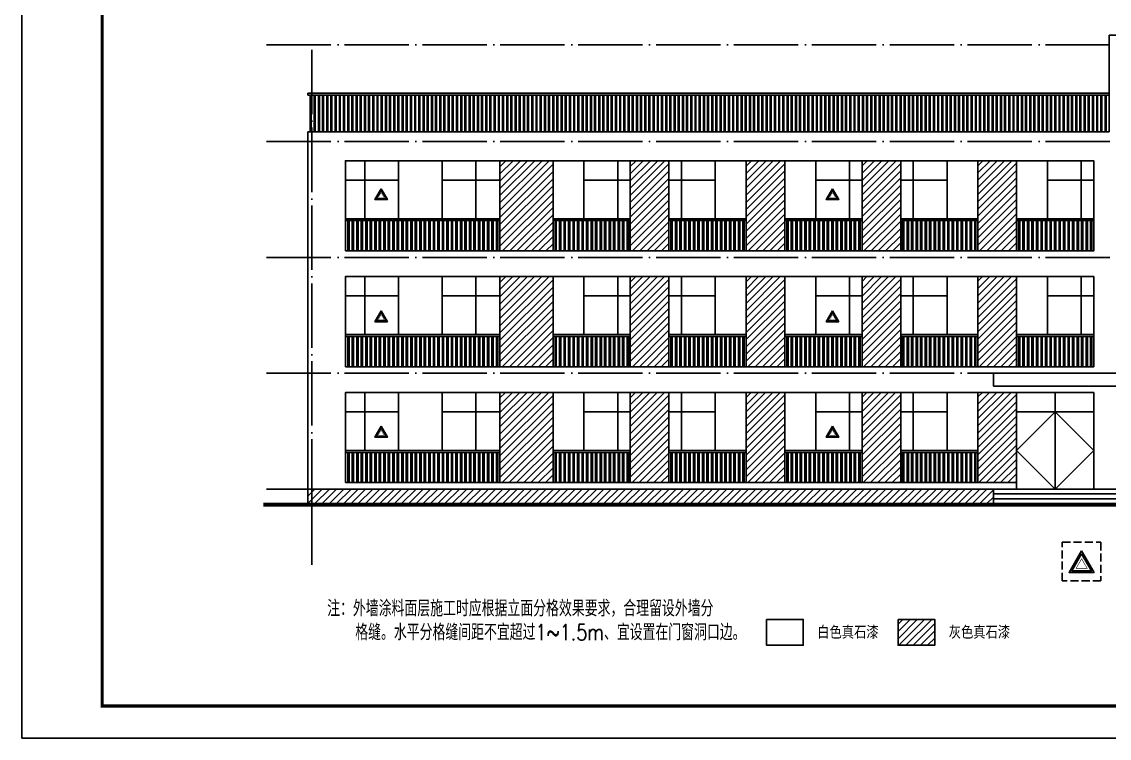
# Model space of a CAD drawing. Extents: x -695846 to 822170, y -413475 to 397179.
# Drawn here: x 335420 to 369208, y 220602 to 242864 of the extents above; entities that cross this region are included whole.
import ezdxf

# ---------------------------------------------------------------- set-up
doc = ezdxf.new("R2010")
doc.units = 0
doc.header["$LTSCALE"] = 1000
doc.header["$MEASUREMENT"] = 0
doc.linetypes.add('DASH', pattern=[0.35, 0.25, -0.1])
doc.linetypes.add('DOTE', pattern=[2.42, 2, -0.2, 0.02, -0.2])
for name, color, linetype in [('A-立面阳台栏杆', 157, 'Continuous'), ('AXIS', 3, 'Continuous'), ('BALCONY', 6, 'Continuous'), ('DOTE', 1, 'DOTE'), ('PUB_TEXT', 7, 'Continuous'), ('T-图框-175', 175, 'Continuous'), ('WINDOW', 4, 'Continuous')]:
    doc.layers.add(name, color=color, linetype=linetype)
doc.styles.add('-黑体', font='simhei.ttf', dxfattribs={"width": 0.8})
doc.styles.add('_HZTXT', font='txt.shx', dxfattribs={"width": 0.8, "bigfont": 'HZTXT.shx'})
pattern_1 = [(45, (-263890.22, -11436.08), (-112.2532, 112.2532), [])]

# ---------------------------------------------------------------- blocks, each defined once
blk = doc.blocks.new('A$C41DF7C9F')
h = blk.add_hatch(color=1)
h.paths.add_polyline_path([(779, 1350), (0, 0), (1559, 0)])
h.paths.add_polyline_path([(779, 1150), (1386, 100), (173, 100)], flags=16)
at = {"color": 1}
for points in [[(779, 1350), (0, 0), (1559, 0)], [(779, 1150), (173, 100), (1386, 100)]]:
    blk.add_lwpolyline(points, close=True, dxfattribs=at)
at = {"color": 1, "const_width": 35}
blk.add_lwpolyline([(779, 850), (433, 250), (1126, 250)], close=True, dxfattribs=at)

msp = doc.modelspace()

# ---------------------------------------------------------------- hatches: boundary and pattern name
h = msp.add_hatch()
h.set_pattern_fill('ANSI31', color=8, scale=100)
h.set_pattern_definition(pattern_1)
h.paths.add_polyline_path([(351928, 235744), (351928, 238544), (350278, 238544), (350278, 235744)])
h = msp.add_hatch()
h.set_pattern_fill('ANSI31', color=8, scale=100)
h.set_pattern_definition(pattern_1)
h.paths.add_polyline_path([(355528, 238544), (354328, 238544), (354328, 235744), (355528, 235744)])
h = msp.add_hatch()
h.set_pattern_fill('ANSI31', color=8, scale=100)
h.set_pattern_definition(pattern_1)
h.paths.add_polyline_path([(359128, 238544), (357928, 238544), (357928, 235744), (359128, 235744)])
h = msp.add_hatch()
h.set_pattern_fill('ANSI31', color=8, scale=100)
h.set_pattern_definition(pattern_1)
h.paths.add_polyline_path([(362728, 238544), (361528, 238544), (361528, 235744), (362728, 235744)])
h = msp.add_hatch()
h.set_pattern_fill('ANSI31', color=8, scale=100)
h.set_pattern_definition(pattern_1)
h.paths.add_polyline_path([(366328, 238544), (365128, 238544), (365128, 235744), (366328, 235744)])
h = msp.add_hatch()
h.set_pattern_fill('ANSI31', color=8, scale=100)
h.set_pattern_definition(pattern_1)
h.paths.add_polyline_path([(350278, 234944), (350278, 232144), (351928, 232144), (351928, 234944)])
h = msp.add_hatch()
h.set_pattern_fill('ANSI31', color=8, scale=100)
h.set_pattern_definition(pattern_1)
h.paths.add_polyline_path([(354328, 232144), (355528, 232144), (355528, 234944), (354328, 234944)])
h = msp.add_hatch()
h.set_pattern_fill('ANSI31', color=8, scale=100)
h.set_pattern_definition(pattern_1)
h.paths.add_polyline_path([(359128, 234944), (357928, 234944), (357928, 232144), (359128, 232144)])
h = msp.add_hatch()
h.set_pattern_fill('ANSI31', color=8, scale=100)
h.set_pattern_definition(pattern_1)
h.paths.add_polyline_path([(362728, 234944), (361528, 234944), (361528, 232144), (362728, 232144)])
h = msp.add_hatch()
h.set_pattern_fill('ANSI31', color=8, scale=100)
h.set_pattern_definition(pattern_1)
h.paths.add_polyline_path([(366328, 234944), (365128, 234944), (365128, 232144), (366328, 232144)])
h = msp.add_hatch()
h.set_pattern_fill('ANSI31', color=8, scale=100)
h.set_pattern_definition(pattern_1)
h.paths.add_polyline_path([(351928, 231344), (350278, 231344), (350278, 228544), (351928, 228544)])
h = msp.add_hatch()
h.set_pattern_fill('ANSI31', color=8, scale=100)
h.set_pattern_definition(pattern_1)
h.paths.add_polyline_path([(355528, 231344), (354328, 231344), (354328, 228544), (355528, 228544)])
h = msp.add_hatch()
h.set_pattern_fill('ANSI31', color=8, scale=100)
h.set_pattern_definition(pattern_1)
h.paths.add_polyline_path([(357928, 228544), (359128, 228544), (359128, 231344), (357928, 231344)])
h = msp.add_hatch()
h.set_pattern_fill('ANSI31', color=8, scale=100)
h.set_pattern_definition(pattern_1)
h.paths.add_polyline_path([(362728, 231344), (361528, 231344), (361528, 228544), (362728, 228544)])
h = msp.add_hatch()
h.set_pattern_fill('ANSI31', color=8, scale=100)
h.set_pattern_definition(pattern_1)
h.paths.add_polyline_path([(366328, 231344), (365128, 231344), (365128, 228544), (366328, 228544)])
h = msp.add_hatch()
h.set_pattern_fill('ANSI31', color=8, scale=100)
h.set_pattern_definition(pattern_1)
h.paths.add_polyline_path([(365608, 228044), (365608, 228194), (365608, 228344), (344308, 228344), (344308, 227894), (365608, 227894)])
h = msp.add_hatch()
h.set_pattern_fill('ANSI31', color=8, scale=100)
h.set_pattern_definition([(45, (-176749.77, -11046.67), (-112.2532, 112.2532), [])])
h.paths.add_polyline_path([(362648, 224292), (363788, 224292), (363788, 223490), (362648, 223490)])

# ---------------------------------------------------------------- linework, layer by layer
for p, q in [((369208, 242444), (369208, 239444)), ((373048, 242444), (369208, 242444)), ((344308, 227894), (344308, 239444)), ((381328, 227894), (342928, 227894))]:
    msp.add_line(p, q)
at = {"color": 8}
for p, q in [((350278, 238544), (351928, 238544)), ((350278, 235744), (351928, 235744)), ((350278, 234944), (351928, 234944)), ((350278, 232144), (351928, 232144)), ((350278, 231344), (351928, 231344)), ((350278, 228544), (351928, 228544)), ((344308, 228344), (379948, 228344))]:
    msp.add_line(p, q, dxfattribs=at)
msp.add_lwpolyline([(344308, 239444), (369208, 239444)])
for points in [[(345478, 235744), (350278, 235744), (350278, 238544), (345478, 238544)], [(351928, 235744), (354328, 235744), (354328, 238544), (351928, 238544)], [(355528, 235744), (357928, 235744), (357928, 238544), (355528, 238544)], [(359128, 235744), (361528, 235744), (361528, 238544), (359128, 238544)], [(362728, 235744), (365128, 235744), (365128, 238544), (362728, 238544)], [(366328, 235744), (368728, 235744), (368728, 238544), (366328, 238544)], [(345478, 232144), (350278, 232144), (350278, 234944), (345478, 234944)], [(351928, 232144), (354328, 232144), (354328, 234944), (351928, 234944)], [(355528, 232144), (357928, 232144), (357928, 234944), (355528, 234944)], [(359128, 232144), (361528, 232144), (361528, 234944), (359128, 234944)], [(362728, 232144), (365128, 232144), (365128, 234944), (362728, 234944)], [(366328, 232144), (368728, 232144), (368728, 234944), (366328, 234944)], [(365608, 231544), (369448, 231544), (369448, 231944), (365608, 231944)], [(345478, 228544), (350278, 228544), (350278, 231344), (345478, 231344)], [(351928, 228544), (354328, 228544), (354328, 231344), (351928, 231344)], [(355528, 228544), (357928, 228544), (357928, 231344), (355528, 231344)], [(359128, 228544), (361528, 228544), (361528, 231344), (359128, 231344)], [(362728, 228544), (365128, 228544), (365128, 231344), (362728, 231344)], [(365608, 228194), (369448, 228194), (369448, 228344), (365608, 228344)], [(365608, 228044), (369448, 228044), (369448, 228194), (365608, 228194)], [(365608, 227894), (369448, 227894), (369448, 228044), (365608, 228044)], [(358562, 224292), (359701, 224292), (359701, 223490), (358562, 223490)], [(362648, 224292), (363788, 224292), (363788, 223490), (362648, 223490)]]:
    msp.add_lwpolyline(points, close=True)
for points in [[(354328, 238544), (355528, 238544)], [(357928, 238544), (359128, 238544)], [(361528, 238544), (362728, 238544)], [(365128, 238544), (366328, 238544)], [(354328, 235744), (355528, 235744)], [(357928, 235744), (359128, 235744)], [(361528, 235744), (362728, 235744)], [(365128, 235744), (366328, 235744)], [(354328, 234944), (355528, 234944)], [(357928, 234944), (359128, 234944)], [(361528, 234944), (362728, 234944)], [(365128, 234944), (366328, 234944)], [(354328, 232144), (355528, 232144)], [(357928, 232144), (359128, 232144)], [(361528, 232144), (362728, 232144)], [(365128, 232144), (366328, 232144)], [(354328, 231344), (355528, 231344)], [(357928, 231344), (359128, 231344)], [(361528, 231344), (362728, 231344)], [(365128, 231344), (366328, 231344)], [(367528, 230744), (368728, 229544), (367528, 228344), (366328, 229544), (367528, 230744)], [(354328, 228544), (355528, 228544)], [(357928, 228544), (359128, 228544)], [(361528, 228544), (362728, 228544)], [(365128, 228544), (366328, 228544)]]:
    msp.add_lwpolyline(points, dxfattribs=at)
at = {"const_width": 100}
msp.add_lwpolyline([(381328, 227844), (342928, 227844)], dxfattribs=at)
at = {"linetype": 'DASH'}
msp.add_lwpolyline([(367750, 226690), (368950, 226690), (368950, 225490), (367750, 225490)], close=True, dxfattribs=at)
at = {"layer": 'A-立面阳台栏杆'}
for p, q in [((344308, 240644), (344308, 240584)), ((345478, 236744), (350278, 236744)), ((345478, 236684), (350278, 236684)), ((351928, 236744), (354328, 236744)), ((351928, 236684), (354328, 236684)), ((355528, 236744), (357928, 236744)), ((355528, 236684), (357928, 236684)), ((359128, 236744), (361528, 236744)), ((359128, 236684), (361528, 236684)), ((362728, 236744), (365128, 236744)), ((362728, 236684), (365128, 236684)), ((366328, 236744), (368728, 236744)), ((366328, 236684), (368728, 236684)), ((345478, 233144), (350278, 233144)), ((351928, 233144), (354328, 233144)), ((355528, 233144), (357928, 233144)), ((359128, 233144), (361528, 233144)), ((362728, 233144), (365128, 233144)), ((366328, 233144), (368728, 233144)), ((345478, 233084), (350278, 233084)), ((351928, 233084), (354328, 233084)), ((355528, 233084), (357928, 233084)), ((359128, 233084), (361528, 233084)), ((362728, 233084), (365128, 233084)), ((366328, 233084), (368728, 233084)), ((345478, 229544), (350278, 229544)), ((345478, 229484), (350278, 229484)), ((351928, 229544), (354328, 229544)), ((351928, 229484), (354328, 229484)), ((355528, 229544), (357928, 229544)), ((355528, 229484), (357928, 229484)), ((359128, 229544), (361528, 229544)), ((359128, 229484), (361528, 229484)), ((362728, 229544), (365128, 229544)), ((362728, 229484), (365128, 229484))]:
    msp.add_line(p, q, dxfattribs=at)
for points in [[(369208, 240644), (344308, 240644)], [(369208, 240584), (344308, 240584)], [(344378, 239444), (344378, 240584)], [(344408, 239444), (344408, 240584)], [(344508, 239444), (344508, 240584)], [(344538, 239444), (344538, 240584)], [(344638, 239444), (344638, 240584)], [(344668, 239444), (344668, 240584)], [(344768, 239444), (344768, 240584)], [(344798, 239444), (344798, 240584)], [(344898, 239444), (344898, 240584)], [(344928, 239444), (344928, 240584)], [(345028, 239444), (345028, 240584)], [(345058, 239444), (345058, 240584)], [(345158, 239444), (345158, 240584)], [(345188, 239444), (345188, 240584)], [(345288, 239444), (345288, 240584)], [(345318, 239444), (345318, 240584)], [(345418, 239444), (345418, 240584)], [(345448, 239444), (345448, 240584)], [(345548, 239444), (345548, 240584)], [(345578, 239444), (345578, 240584)], [(345678, 239444), (345678, 240584)], [(345708, 239444), (345708, 240584)], [(345808, 239444), (345808, 240584)], [(345838, 239444), (345838, 240584)], [(345938, 239444), (345938, 240584)], [(345968, 239444), (345968, 240584)], [(346068, 239444), (346068, 240584)], [(346098, 239444), (346098, 240584)], [(346198, 239444), (346198, 240584)], [(346228, 239444), (346228, 240584)], [(346328, 239444), (346328, 240584)], [(346358, 239444), (346358, 240584)], [(346458, 239444), (346458, 240584)], [(346488, 239444), (346488, 240584)], [(346588, 239444), (346588, 240584)], [(346618, 239444), (346618, 240584)], [(346718, 239444), (346718, 240584)], [(346748, 239444), (346748, 240584)], [(346848, 239444), (346848, 240584)], [(346878, 239444), (346878, 240584)], [(346978, 239444), (346978, 240584)], [(347008, 239444), (347008, 240584)], [(347108, 239444), (347108, 240584)], [(347138, 239444), (347138, 240584)], [(347238, 239444), (347238, 240584)], [(347268, 239444), (347268, 240584)], [(347368, 239444), (347368, 240584)], [(347398, 239444), (347398, 240584)], [(347498, 239444), (347498, 240584)], [(347528, 239444), (347528, 240584)], [(347628, 239444), (347628, 240584)], [(347658, 239444), (347658, 240584)], [(347758, 239444), (347758, 240584)], [(347788, 239444), (347788, 240584)], [(347888, 239444), (347888, 240584)], [(347918, 239444), (347918, 240584)], [(348018, 239444), (348018, 240584)], [(348048, 239444), (348048, 240584)], [(348148, 239444), (348148, 240584)], [(348178, 239444), (348178, 240584)], [(348278, 239444), (348278, 240584)], [(348308, 239444), (348308, 240584)], [(348408, 239444), (348408, 240584)], [(348438, 239444), (348438, 240584)], [(348538, 239444), (348538, 240584)], [(348568, 239444), (348568, 240584)], [(348668, 239444), (348668, 240584)], [(348698, 239444), (348698, 240584)], [(348798, 239444), (348798, 240584)], [(348828, 239444), (348828, 240584)], [(348928, 239444), (348928, 240584)], [(348958, 239444), (348958, 240584)], [(349058, 239444), (349058, 240584)], [(349088, 239444), (349088, 240584)], [(349188, 239444), (349188, 240584)], [(349218, 239444), (349218, 240584)], [(349318, 239444), (349318, 240584)], [(349348, 239444), (349348, 240584)], [(349448, 239444), (349448, 240584)], [(349478, 239444), (349478, 240584)], [(349578, 239444), (349578, 240584)], [(349608, 239444), (349608, 240584)], [(349708, 239444), (349708, 240584)], [(349738, 239444), (349738, 240584)], [(349838, 239444), (349838, 240584)], [(349868, 239444), (349868, 240584)], [(349968, 239444), (349968, 240584)], [(349998, 239444), (349998, 240584)], [(350098, 239444), (350098, 240584)], [(350128, 239444), (350128, 240584)], [(350228, 239444), (350228, 240584)], [(350258, 239444), (350258, 240584)], [(350358, 239444), (350358, 240584)], [(350388, 239444), (350388, 240584)], [(350488, 239444), (350488, 240584)], [(350518, 239444), (350518, 240584)], [(350618, 239444), (350618, 240584)], [(350648, 239444), (350648, 240584)], [(350748, 239444), (350748, 240584)], [(350778, 239444), (350778, 240584)], [(350878, 239444), (350878, 240584)], [(350908, 239444), (350908, 240584)], [(351008, 239444), (351008, 240584)], [(351038, 239444), (351038, 240584)], [(351138, 239444), (351138, 240584)], [(351168, 239444), (351168, 240584)], [(351268, 239444), (351268, 240584)], [(351298, 239444), (351298, 240584)], [(351398, 239444), (351398, 240584)], [(351428, 239444), (351428, 240584)], [(351528, 239444), (351528, 240584)], [(351558, 239444), (351558, 240584)], [(351658, 239444), (351658, 240584)], [(351688, 239444), (351688, 240584)], [(351788, 239444), (351788, 240584)], [(351818, 239444), (351818, 240584)], [(351918, 239444), (351918, 240584)], [(351948, 239444), (351948, 240584)], [(352048, 239444), (352048, 240584)], [(352078, 239444), (352078, 240584)], [(352178, 239444), (352178, 240584)], [(352208, 239444), (352208, 240584)], [(352308, 239444), (352308, 240584)], [(352338, 239444), (352338, 240584)], [(352438, 239444), (352438, 240584)], [(352468, 239444), (352468, 240584)], [(352568, 239444), (352568, 240584)], [(352598, 239444), (352598, 240584)], [(352698, 239444), (352698, 240584)], [(352728, 239444), (352728, 240584)], [(352828, 239444), (352828, 240584)], [(352858, 239444), (352858, 240584)], [(352958, 239444), (352958, 240584)], [(352988, 239444), (352988, 240584)], [(353088, 239444), (353088, 240584)], [(353118, 239444), (353118, 240584)], [(353218, 239444), (353218, 240584)], [(353248, 239444), (353248, 240584)], [(353348, 239444), (353348, 240584)], [(353378, 239444), (353378, 240584)], [(353478, 239444), (353478, 240584)], [(353508, 239444), (353508, 240584)], [(353608, 239444), (353608, 240584)], [(353638, 239444), (353638, 240584)], [(353738, 239444), (353738, 240584)], [(353768, 239444), (353768, 240584)], [(353868, 239444), (353868, 240584)], [(353898, 239444), (353898, 240584)], [(353998, 239444), (353998, 240584)], [(354028, 239444), (354028, 240584)], [(354128, 239444), (354128, 240584)], [(354158, 239444), (354158, 240584)], [(354258, 239444), (354258, 240584)], [(354288, 239444), (354288, 240584)], [(354388, 239444), (354388, 240584)], [(354418, 239444), (354418, 240584)], [(354518, 239444), (354518, 240584)], [(354548, 239444), (354548, 240584)], [(354648, 239444), (354648, 240584)], [(354678, 239444), (354678, 240584)], [(354778, 239444), (354778, 240584)], [(354808, 239444), (354808, 240584)], [(354908, 239444), (354908, 240584)], [(354938, 239444), (354938, 240584)], [(355038, 239444), (355038, 240584)], [(355068, 239444), (355068, 240584)], [(355168, 239444), (355168, 240584)], [(355198, 239444), (355198, 240584)], [(355298, 239444), (355298, 240584)], [(355328, 239444), (355328, 240584)], [(355428, 239444), (355428, 240584)], [(355458, 239444), (355458, 240584)], [(355558, 239444), (355558, 240584)], [(355588, 239444), (355588, 240584)], [(355688, 239444), (355688, 240584)], [(355718, 239444), (355718, 240584)], [(355818, 239444), (355818, 240584)], [(355848, 239444), (355848, 240584)], [(355948, 239444), (355948, 240584)], [(355978, 239444), (355978, 240584)], [(356078, 239444), (356078, 240584)], [(356108, 239444), (356108, 240584)], [(356208, 239444), (356208, 240584)], [(356238, 239444), (356238, 240584)], [(356338, 239444), (356338, 240584)], [(356368, 239444), (356368, 240584)], [(356468, 239444), (356468, 240584)], [(356498, 239444), (356498, 240584)], [(356598, 239444), (356598, 240584)], [(356628, 239444), (356628, 240584)], [(356728, 239444), (356728, 240584)], [(356758, 239444), (356758, 240584)], [(356858, 239444), (356858, 240584)], [(356888, 239444), (356888, 240584)], [(356988, 239444), (356988, 240584)], [(357018, 239444), (357018, 240584)], [(357118, 239444), (357118, 240584)], [(357148, 239444), (357148, 240584)], [(357248, 239444), (357248, 240584)], [(357278, 239444), (357278, 240584)], [(357378, 239444), (357378, 240584)], [(357408, 239444), (357408, 240584)], [(357508, 239444), (357508, 240584)], [(357538, 239444), (357538, 240584)], [(357638, 239444), (357638, 240584)], [(357668, 239444), (357668, 240584)], [(357768, 239444), (357768, 240584)], [(357798, 239444), (357798, 240584)], [(357898, 239444), (357898, 240584)], [(357928, 239444), (357928, 240584)], [(358028, 239444), (358028, 240584)], [(358058, 239444), (358058, 240584)], [(358158, 239444), (358158, 240584)], [(358188, 239444), (358188, 240584)], [(358288, 239444), (358288, 240584)], [(358318, 239444), (358318, 240584)], [(358418, 239444), (358418, 240584)], [(358448, 239444), (358448, 240584)], [(358548, 239444), (358548, 240584)], [(358578, 239444), (358578, 240584)], [(358678, 239444), (358678, 240584)], [(358708, 239444), (358708, 240584)], [(358808, 239444), (358808, 240584)], [(358838, 239444), (358838, 240584)], [(358938, 239444), (358938, 240584)], [(358968, 239444), (358968, 240584)], [(359068, 239444), (359068, 240584)], [(359098, 239444), (359098, 240584)], [(359198, 239444), (359198, 240584)], [(359228, 239444), (359228, 240584)], [(359328, 239444), (359328, 240584)], [(359358, 239444), (359358, 240584)], [(359458, 239444), (359458, 240584)], [(359488, 239444), (359488, 240584)], [(359588, 239444), (359588, 240584)], [(359618, 239444), (359618, 240584)], [(359718, 239444), (359718, 240584)], [(359748, 239444), (359748, 240584)], [(359848, 239444), (359848, 240584)], [(359878, 239444), (359878, 240584)], [(359978, 239444), (359978, 240584)], [(360008, 239444), (360008, 240584)], [(360108, 239444), (360108, 240584)], [(360138, 239444), (360138, 240584)], [(360238, 239444), (360238, 240584)], [(360268, 239444), (360268, 240584)], [(360368, 239444), (360368, 240584)], [(360398, 239444), (360398, 240584)], [(360498, 239444), (360498, 240584)], [(360528, 239444), (360528, 240584)], [(360628, 239444), (360628, 240584)], [(360658, 239444), (360658, 240584)], [(360758, 239444), (360758, 240584)], [(360788, 239444), (360788, 240584)], [(360888, 239444), (360888, 240584)], [(360918, 239444), (360918, 240584)], [(361018, 239444), (361018, 240584)], [(361048, 239444), (361048, 240584)], [(361148, 239444), (361148, 240584)], [(361178, 239444), (361178, 240584)], [(361278, 239444), (361278, 240584)], [(361308, 239444), (361308, 240584)], [(361408, 239444), (361408, 240584)], [(361438, 239444), (361438, 240584)], [(361538, 239444), (361538, 240584)], [(361568, 239444), (361568, 240584)], [(361668, 239444), (361668, 240584)], [(361698, 239444), (361698, 240584)], [(361798, 239444), (361798, 240584)], [(361828, 239444), (361828, 240584)], [(361928, 239444), (361928, 240584)], [(361958, 239444), (361958, 240584)], [(362058, 239444), (362058, 240584)], [(362088, 239444), (362088, 240584)], [(362188, 239444), (362188, 240584)], [(362218, 239444), (362218, 240584)], [(362318, 239444), (362318, 240584)], [(362348, 239444), (362348, 240584)], [(362448, 239444), (362448, 240584)], [(362478, 239444), (362478, 240584)], [(362578, 239444), (362578, 240584)], [(362608, 239444), (362608, 240584)], [(362708, 239444), (362708, 240584)], [(362738, 239444), (362738, 240584)], [(362838, 239444), (362838, 240584)], [(362868, 239444), (362868, 240584)], [(362968, 239444), (362968, 240584)], [(362998, 239444), (362998, 240584)], [(363098, 239444), (363098, 240584)], [(363128, 239444), (363128, 240584)], [(363228, 239444), (363228, 240584)], [(363258, 239444), (363258, 240584)], [(363358, 239444), (363358, 240584)], [(363388, 239444), (363388, 240584)], [(363488, 239444), (363488, 240584)], [(363518, 239444), (363518, 240584)], [(363618, 239444), (363618, 240584)], [(363648, 239444), (363648, 240584)], [(363748, 239444), (363748, 240584)], [(363778, 239444), (363778, 240584)], [(363878, 239444), (363878, 240584)], [(363908, 239444), (363908, 240584)], [(364008, 239444), (364008, 240584)], [(364038, 239444), (364038, 240584)], [(364138, 239444), (364138, 240584)], [(364168, 239444), (364168, 240584)], [(364268, 239444), (364268, 240584)], [(364298, 239444), (364298, 240584)], [(364398, 239444), (364398, 240584)], [(364428, 239444), (364428, 240584)], [(364528, 239444), (364528, 240584)], [(364558, 239444), (364558, 240584)], [(364658, 239444), (364658, 240584)], [(364688, 239444), (364688, 240584)], [(364788, 239444), (364788, 240584)], [(364818, 239444), (364818, 240584)], [(364918, 239444), (364918, 240584)], [(364948, 239444), (364948, 240584)], [(365048, 239444), (365048, 240584)], [(365078, 239444), (365078, 240584)], [(365178, 239444), (365178, 240584)], [(365208, 239444), (365208, 240584)], [(365308, 239444), (365308, 240584)], [(365338, 239444), (365338, 240584)], [(365438, 239444), (365438, 240584)], [(365468, 239444), (365468, 240584)], [(365568, 239444), (365568, 240584)], [(365598, 239444), (365598, 240584)], [(365698, 239444), (365698, 240584)], [(365728, 239444), (365728, 240584)], [(365828, 239444), (365828, 240584)], [(365858, 239444), (365858, 240584)], [(365958, 239444), (365958, 240584)], [(365988, 239444), (365988, 240584)], [(366088, 239444), (366088, 240584)], [(366118, 239444), (366118, 240584)], [(366218, 239444), (366218, 240584)], [(366248, 239444), (366248, 240584)], [(366348, 239444), (366348, 240584)], [(366378, 239444), (366378, 240584)], [(366478, 239444), (366478, 240584)], [(366508, 239444), (366508, 240584)], [(366608, 239444), (366608, 240584)], [(366638, 239444), (366638, 240584)], [(366738, 239444), (366738, 240584)], [(366768, 239444), (366768, 240584)], [(366868, 239444), (366868, 240584)], [(366898, 239444), (366898, 240584)], [(366998, 239444), (366998, 240584)], [(367028, 239444), (367028, 240584)], [(367128, 239444), (367128, 240584)], [(367158, 239444), (367158, 240584)], [(367258, 239444), (367258, 240584)], [(367288, 239444), (367288, 240584)], [(367388, 239444), (367388, 240584)], [(367418, 239444), (367418, 240584)], [(367518, 239444), (367518, 240584)], [(367548, 239444), (367548, 240584)], [(367648, 239444), (367648, 240584)], [(367678, 239444), (367678, 240584)], [(367778, 239444), (367778, 240584)], [(367808, 239444), (367808, 240584)], [(367908, 239444), (367908, 240584)], [(367938, 239444), (367938, 240584)], [(368038, 239444), (368038, 240584)], [(368068, 239444), (368068, 240584)], [(368168, 239444), (368168, 240584)], [(368198, 239444), (368198, 240584)], [(368298, 239444), (368298, 240584)], [(368328, 239444), (368328, 240584)], [(368428, 239444), (368428, 240584)], [(368458, 239444), (368458, 240584)], [(368558, 239444), (368558, 240584)], [(368588, 239444), (368588, 240584)], [(368688, 239444), (368688, 240584)], [(368718, 239444), (368718, 240584)], [(368818, 239444), (368818, 240584)], [(368848, 239444), (368848, 240584)], [(368948, 239444), (368948, 240584)], [(368978, 239444), (368978, 240584)], [(369078, 239444), (369078, 240584)], [(369108, 239444), (369108, 240584)], [(345548, 235744), (345548, 236684)], [(345588, 235744), (345588, 236684)], [(345688, 235744), (345688, 236684)], [(345728, 235744), (345728, 236684)], [(345828, 235744), (345828, 236684)], [(345868, 235744), (345868, 236684)], [(345968, 235744), (345968, 236684)], [(346008, 235744), (346008, 236684)], [(346108, 235744), (346108, 236684)], [(346148, 235744), (346148, 236684)], [(346248, 235744), (346248, 236684)], [(346288, 235744), (346288, 236684)], [(346388, 235744), (346388, 236684)], [(346428, 235744), (346428, 236684)], [(346528, 235744), (346528, 236684)], [(346568, 235744), (346568, 236684)], [(346668, 235744), (346668, 236684)], [(346708, 235744), (346708, 236684)], [(346808, 235744), (346808, 236684)], [(346848, 235744), (346848, 236684)], [(346948, 235744), (346948, 236684)], [(346988, 235744), (346988, 236684)], [(347088, 235744), (347088, 236684)], [(347128, 235744), (347128, 236684)], [(347228, 235744), (347228, 236684)], [(347268, 235744), (347268, 236684)], [(347368, 235744), (347368, 236684)], [(347408, 235744), (347408, 236684)], [(347508, 235744), (347508, 236684)], [(347548, 235744), (347548, 236684)], [(347648, 235744), (347648, 236684)], [(347688, 235744), (347688, 236684)], [(347788, 235744), (347788, 236684)], [(347828, 235744), (347828, 236684)], [(347928, 235744), (347928, 236684)], [(347968, 235744), (347968, 236684)], [(348068, 235744), (348068, 236684)], [(348108, 235744), (348108, 236684)], [(348208, 235744), (348208, 236684)], [(348248, 235744), (348248, 236684)], [(348348, 235744), (348348, 236684)], [(348388, 235744), (348388, 236684)], [(348488, 235744), (348488, 236684)], [(348528, 235744), (348528, 236684)], [(348628, 235744), (348628, 236684)], [(348668, 235744), (348668, 236684)], [(348768, 235744), (348768, 236684)], [(348808, 235744), (348808, 236684)], [(348908, 235744), (348908, 236684)], [(348948, 235744), (348948, 236684)], [(349048, 235744), (349048, 236684)], [(349088, 235744), (349088, 236684)], [(349188, 235744), (349188, 236684)], [(349228, 235744), (349228, 236684)], [(349328, 235744), (349328, 236684)], [(349368, 235744), (349368, 236684)], [(349468, 235744), (349468, 236684)], [(349508, 235744), (349508, 236684)], [(349608, 235744), (349608, 236684)], [(349648, 235744), (349648, 236684)], [(349748, 235744), (349748, 236684)], [(349788, 235744), (349788, 236684)], [(349888, 235744), (349888, 236684)], [(349928, 235744), (349928, 236684)], [(350028, 235744), (350028, 236684)], [(350068, 235744), (350068, 236684)], [(350168, 235744), (350168, 236684)], [(350208, 235744), (350208, 236684)], [(351988, 235744), (351988, 236684)], [(352028, 235744), (352028, 236684)], [(352128, 235744), (352128, 236684)], [(352168, 235744), (352168, 236684)], [(352268, 235744), (352268, 236684)], [(352308, 235744), (352308, 236684)], [(352408, 235744), (352408, 236684)], [(352448, 235744), (352448, 236684)], [(352548, 235744), (352548, 236684)], [(352588, 235744), (352588, 236684)], [(352688, 235744), (352688, 236684)], [(352728, 235744), (352728, 236684)], [(352828, 235744), (352828, 236684)], [(352868, 235744), (352868, 236684)], [(352968, 235744), (352968, 236684)], [(353008, 235744), (353008, 236684)], [(353108, 235744), (353108, 236684)], [(353148, 235744), (353148, 236684)], [(353248, 235744), (353248, 236684)], [(353288, 235744), (353288, 236684)], [(353388, 235744), (353388, 236684)], [(353428, 235744), (353428, 236684)], [(353528, 235744), (353528, 236684)], [(353568, 235744), (353568, 236684)], [(353668, 235744), (353668, 236684)], [(353708, 235744), (353708, 236684)], [(353808, 235744), (353808, 236684)], [(353848, 235744), (353848, 236684)], [(353948, 235744), (353948, 236684)], [(353988, 235744), (353988, 236684)], [(354088, 235744), (354088, 236684)], [(354128, 235744), (354128, 236684)], [(354228, 235744), (354228, 236684)], [(354268, 235744), (354268, 236684)], [(355588, 235744), (355588, 236684)], [(355628, 235744), (355628, 236684)], [(355728, 235744), (355728, 236684)], [(355768, 235744), (355768, 236684)], [(355868, 235744), (355868, 236684)], [(355908, 235744), (355908, 236684)], [(356008, 235744), (356008, 236684)], [(356048, 235744), (356048, 236684)], [(356148, 235744), (356148, 236684)], [(356188, 235744), (356188, 236684)], [(356288, 235744), (356288, 236684)], [(356328, 235744), (356328, 236684)], [(356428, 235744), (356428, 236684)], [(356468, 235744), (356468, 236684)], [(356568, 235744), (356568, 236684)], [(356608, 235744), (356608, 236684)], [(356708, 235744), (356708, 236684)], [(356748, 235744), (356748, 236684)], [(356848, 235744), (356848, 236684)], [(356888, 235744), (356888, 236684)], [(356988, 235744), (356988, 236684)], [(357028, 235744), (357028, 236684)], [(357128, 235744), (357128, 236684)], [(357168, 235744), (357168, 236684)], [(357268, 235744), (357268, 236684)], [(357308, 235744), (357308, 236684)], [(357408, 235744), (357408, 236684)], [(357448, 235744), (357448, 236684)], [(357548, 235744), (357548, 236684)], [(357588, 235744), (357588, 236684)], [(357688, 235744), (357688, 236684)], [(357728, 235744), (357728, 236684)], [(357828, 235744), (357828, 236684)], [(357868, 235744), (357868, 236684)], [(359188, 235744), (359188, 236684)], [(359228, 235744), (359228, 236684)], [(359328, 235744), (359328, 236684)], [(359368, 235744), (359368, 236684)], [(359468, 235744), (359468, 236684)], [(359508, 235744), (359508, 236684)], [(359608, 235744), (359608, 236684)], [(359648, 235744), (359648, 236684)], [(359748, 235744), (359748, 236684)], [(359788, 235744), (359788, 236684)], [(359888, 235744), (359888, 236684)], [(359928, 235744), (359928, 236684)], [(360028, 235744), (360028, 236684)], [(360068, 235744), (360068, 236684)], [(360168, 235744), (360168, 236684)], [(360208, 235744), (360208, 236684)], [(360308, 235744), (360308, 236684)], [(360348, 235744), (360348, 236684)], [(360448, 235744), (360448, 236684)], [(360488, 235744), (360488, 236684)], [(360588, 235744), (360588, 236684)], [(360628, 235744), (360628, 236684)], [(360728, 235744), (360728, 236684)], [(360768, 235744), (360768, 236684)], [(360868, 235744), (360868, 236684)], [(360908, 235744), (360908, 236684)], [(361008, 235744), (361008, 236684)], [(361048, 235744), (361048, 236684)], [(361148, 235744), (361148, 236684)], [(361188, 235744), (361188, 236684)], [(361288, 235744), (361288, 236684)], [(361328, 235744), (361328, 236684)], [(361428, 235744), (361428, 236684)], [(361468, 235744), (361468, 236684)], [(362788, 235744), (362788, 236684)], [(362828, 235744), (362828, 236684)], [(362928, 235744), (362928, 236684)], [(362968, 235744), (362968, 236684)], [(363068, 235744), (363068, 236684)], [(363108, 235744), (363108, 236684)], [(363208, 235744), (363208, 236684)], [(363248, 235744), (363248, 236684)], [(363348, 235744), (363348, 236684)], [(363388, 235744), (363388, 236684)], [(363488, 235744), (363488, 236684)], [(363528, 235744), (363528, 236684)], [(363628, 235744), (363628, 236684)], [(363668, 235744), (363668, 236684)], [(363768, 235744), (363768, 236684)], [(363808, 235744), (363808, 236684)], [(363908, 235744), (363908, 236684)], [(363948, 235744), (363948, 236684)], [(364048, 235744), (364048, 236684)], [(364088, 235744), (364088, 236684)], [(364188, 235744), (364188, 236684)], [(364228, 235744), (364228, 236684)], [(364328, 235744), (364328, 236684)], [(364368, 235744), (364368, 236684)], [(364468, 235744), (364468, 236684)], [(364508, 235744), (364508, 236684)], [(364608, 235744), (364608, 236684)], [(364648, 235744), (364648, 236684)], [(364748, 235744), (364748, 236684)], [(364788, 235744), (364788, 236684)], [(364888, 235744), (364888, 236684)], [(364928, 235744), (364928, 236684)], [(365028, 235744), (365028, 236684)], [(365068, 235744), (365068, 236684)], [(366388, 235744), (366388, 236684)], [(366428, 235744), (366428, 236684)], [(366528, 235744), (366528, 236684)], [(366568, 235744), (366568, 236684)], [(366668, 235744), (366668, 236684)], [(366708, 235744), (366708, 236684)], [(366808, 235744), (366808, 236684)], [(366848, 235744), (366848, 236684)], [(366948, 235744), (366948, 236684)], [(366988, 235744), (366988, 236684)], [(367088, 235744), (367088, 236684)], [(367128, 235744), (367128, 236684)], [(367228, 235744), (367228, 236684)], [(367268, 235744), (367268, 236684)], [(367368, 235744), (367368, 236684)], [(367408, 235744), (367408, 236684)], [(367508, 235744), (367508, 236684)], [(367548, 235744), (367548, 236684)], [(367648, 235744), (367648, 236684)], [(367688, 235744), (367688, 236684)], [(367788, 235744), (367788, 236684)], [(367828, 235744), (367828, 236684)], [(367928, 235744), (367928, 236684)], [(367968, 235744), (367968, 236684)], [(368068, 235744), (368068, 236684)], [(368108, 235744), (368108, 236684)], [(368208, 235744), (368208, 236684)], [(368248, 235744), (368248, 236684)], [(368348, 235744), (368348, 236684)], [(368388, 235744), (368388, 236684)], [(368488, 235744), (368488, 236684)], [(368528, 235744), (368528, 236684)], [(368628, 235744), (368628, 236684)], [(368668, 235744), (368668, 236684)], [(345548, 232144), (345548, 233084)], [(345588, 232144), (345588, 233084)], [(345688, 232144), (345688, 233084)], [(345728, 232144), (345728, 233084)], [(345828, 232144), (345828, 233084)], [(345868, 232144), (345868, 233084)], [(345968, 232144), (345968, 233084)], [(346008, 232144), (346008, 233084)], [(346108, 232144), (346108, 233084)], [(346148, 232144), (346148, 233084)], [(346248, 232144), (346248, 233084)], [(346288, 232144), (346288, 233084)], [(346388, 232144), (346388, 233084)], [(346428, 232144), (346428, 233084)], [(346528, 232144), (346528, 233084)], [(346568, 232144), (346568, 233084)], [(346668, 232144), (346668, 233084)], [(346708, 232144), (346708, 233084)], [(346808, 232144), (346808, 233084)], [(346848, 232144), (346848, 233084)], [(346948, 232144), (346948, 233084)], [(346988, 232144), (346988, 233084)], [(347088, 232144), (347088, 233084)], [(347128, 232144), (347128, 233084)], [(347228, 232144), (347228, 233084)], [(347268, 232144), (347268, 233084)], [(347368, 232144), (347368, 233084)], [(347408, 232144), (347408, 233084)], [(347508, 232144), (347508, 233084)], [(347548, 232144), (347548, 233084)], [(347648, 232144), (347648, 233084)], [(347688, 232144), (347688, 233084)], [(347788, 232144), (347788, 233084)], [(347828, 232144), (347828, 233084)], [(347928, 232144), (347928, 233084)], [(347968, 232144), (347968, 233084)], [(348068, 232144), (348068, 233084)], [(348108, 232144), (348108, 233084)], [(348208, 232144), (348208, 233084)], [(348248, 232144), (348248, 233084)], [(348348, 232144), (348348, 233084)], [(348388, 232144), (348388, 233084)], [(348488, 232144), (348488, 233084)], [(348528, 232144), (348528, 233084)], [(348628, 232144), (348628, 233084)], [(348668, 232144), (348668, 233084)], [(348768, 232144), (348768, 233084)], [(348808, 232144), (348808, 233084)], [(348908, 232144), (348908, 233084)], [(348948, 232144), (348948, 233084)], [(349048, 232144), (349048, 233084)], [(349088, 232144), (349088, 233084)], [(349188, 232144), (349188, 233084)], [(349228, 232144), (349228, 233084)], [(349328, 232144), (349328, 233084)], [(349368, 232144), (349368, 233084)], [(349468, 232144), (349468, 233084)], [(349508, 232144), (349508, 233084)], [(349608, 232144), (349608, 233084)], [(349648, 232144), (349648, 233084)], [(349748, 232144), (349748, 233084)], [(349788, 232144), (349788, 233084)], [(349888, 232144), (349888, 233084)], [(349928, 232144), (349928, 233084)], [(350028, 232144), (350028, 233084)], [(350068, 232144), (350068, 233084)], [(350168, 232144), (350168, 233084)], [(350208, 232144), (350208, 233084)], [(351988, 232144), (351988, 233084)], [(352028, 232144), (352028, 233084)], [(352128, 232144), (352128, 233084)], [(352168, 232144), (352168, 233084)], [(352268, 232144), (352268, 233084)], [(352308, 232144), (352308, 233084)], [(352408, 232144), (352408, 233084)], [(352448, 232144), (352448, 233084)], [(352548, 232144), (352548, 233084)], [(352588, 232144), (352588, 233084)], [(352688, 232144), (352688, 233084)], [(352728, 232144), (352728, 233084)], [(352828, 232144), (352828, 233084)], [(352868, 232144), (352868, 233084)], [(352968, 232144), (352968, 233084)], [(353008, 232144), (353008, 233084)], [(353108, 232144), (353108, 233084)], [(353148, 232144), (353148, 233084)], [(353248, 232144), (353248, 233084)], [(353288, 232144), (353288, 233084)], [(353388, 232144), (353388, 233084)], [(353428, 232144), (353428, 233084)], [(353528, 232144), (353528, 233084)], [(353568, 232144), (353568, 233084)], [(353668, 232144), (353668, 233084)], [(353708, 232144), (353708, 233084)], [(353808, 232144), (353808, 233084)], [(353848, 232144), (353848, 233084)], [(353948, 232144), (353948, 233084)], [(353988, 232144), (353988, 233084)], [(354088, 232144), (354088, 233084)], [(354128, 232144), (354128, 233084)], [(354228, 232144), (354228, 233084)], [(354268, 232144), (354268, 233084)], [(355588, 232144), (355588, 233084)], [(355628, 232144), (355628, 233084)], [(355728, 232144), (355728, 233084)], [(355768, 232144), (355768, 233084)], [(355868, 232144), (355868, 233084)], [(355908, 232144), (355908, 233084)], [(356008, 232144), (356008, 233084)], [(356048, 232144), (356048, 233084)], [(356148, 232144), (356148, 233084)], [(356188, 232144), (356188, 233084)], [(356288, 232144), (356288, 233084)], [(356328, 232144), (356328, 233084)], [(356428, 232144), (356428, 233084)], [(356468, 232144), (356468, 233084)], [(356568, 232144), (356568, 233084)], [(356608, 232144), (356608, 233084)], [(356708, 232144), (356708, 233084)], [(356748, 232144), (356748, 233084)], [(356848, 232144), (356848, 233084)], [(356888, 232144), (356888, 233084)], [(356988, 232144), (356988, 233084)], [(357028, 232144), (357028, 233084)], [(357128, 232144), (357128, 233084)], [(357168, 232144), (357168, 233084)], [(357268, 232144), (357268, 233084)], [(357308, 232144), (357308, 233084)], [(357408, 232144), (357408, 233084)], [(357448, 232144), (357448, 233084)], [(357548, 232144), (357548, 233084)], [(357588, 232144), (357588, 233084)], [(357688, 232144), (357688, 233084)], [(357728, 232144), (357728, 233084)], [(357828, 232144), (357828, 233084)], [(357868, 232144), (357868, 233084)], [(359188, 232144), (359188, 233084)], [(359228, 232144), (359228, 233084)], [(359328, 232144), (359328, 233084)], [(359368, 232144), (359368, 233084)], [(359468, 232144), (359468, 233084)], [(359508, 232144), (359508, 233084)], [(359608, 232144), (359608, 233084)], [(359648, 232144), (359648, 233084)], [(359748, 232144), (359748, 233084)], [(359788, 232144), (359788, 233084)], [(359888, 232144), (359888, 233084)], [(359928, 232144), (359928, 233084)], [(360028, 232144), (360028, 233084)], [(360068, 232144), (360068, 233084)], [(360168, 232144), (360168, 233084)], [(360208, 232144), (360208, 233084)], [(360308, 232144), (360308, 233084)], [(360348, 232144), (360348, 233084)], [(360448, 232144), (360448, 233084)], [(360488, 232144), (360488, 233084)], [(360588, 232144), (360588, 233084)], [(360628, 232144), (360628, 233084)], [(360728, 232144), (360728, 233084)], [(360768, 232144), (360768, 233084)], [(360868, 232144), (360868, 233084)], [(360908, 232144), (360908, 233084)], [(361008, 232144), (361008, 233084)], [(361048, 232144), (361048, 233084)], [(361148, 232144), (361148, 233084)], [(361188, 232144), (361188, 233084)], [(361288, 232144), (361288, 233084)], [(361328, 232144), (361328, 233084)], [(361428, 232144), (361428, 233084)], [(361468, 232144), (361468, 233084)], [(362788, 232144), (362788, 233084)], [(362828, 232144), (362828, 233084)], [(362928, 232144), (362928, 233084)], [(362968, 232144), (362968, 233084)], [(363068, 232144), (363068, 233084)], [(363108, 232144), (363108, 233084)], [(363208, 232144), (363208, 233084)], [(363248, 232144), (363248, 233084)], [(363348, 232144), (363348, 233084)], [(363388, 232144), (363388, 233084)], [(363488, 232144), (363488, 233084)], [(363528, 232144), (363528, 233084)], [(363628, 232144), (363628, 233084)], [(363668, 232144), (363668, 233084)], [(363768, 232144), (363768, 233084)], [(363808, 232144), (363808, 233084)], [(363908, 232144), (363908, 233084)], [(363948, 232144), (363948, 233084)], [(364048, 232144), (364048, 233084)], [(364088, 232144), (364088, 233084)], [(364188, 232144), (364188, 233084)], [(364228, 232144), (364228, 233084)], [(364328, 232144), (364328, 233084)], [(364368, 232144), (364368, 233084)], [(364468, 232144), (364468, 233084)], [(364508, 232144), (364508, 233084)], [(364608, 232144), (364608, 233084)], [(364648, 232144), (364648, 233084)], [(364748, 232144), (364748, 233084)], [(364788, 232144), (364788, 233084)], [(364888, 232144), (364888, 233084)], [(364928, 232144), (364928, 233084)], [(365028, 232144), (365028, 233084)], [(365068, 232144), (365068, 233084)], [(366388, 232144), (366388, 233084)], [(366428, 232144), (366428, 233084)], [(366528, 232144), (366528, 233084)], [(366568, 232144), (366568, 233084)], [(366668, 232144), (366668, 233084)], [(366708, 232144), (366708, 233084)], [(366808, 232144), (366808, 233084)], [(366848, 232144), (366848, 233084)], [(366948, 232144), (366948, 233084)], [(366988, 232144), (366988, 233084)], [(367088, 232144), (367088, 233084)], [(367128, 232144), (367128, 233084)], [(367228, 232144), (367228, 233084)], [(367268, 232144), (367268, 233084)], [(367368, 232144), (367368, 233084)], [(367408, 232144), (367408, 233084)], [(367508, 232144), (367508, 233084)], [(367548, 232144), (367548, 233084)], [(367648, 232144), (367648, 233084)], [(367688, 232144), (367688, 233084)], [(367788, 232144), (367788, 233084)], [(367828, 232144), (367828, 233084)], [(367928, 232144), (367928, 233084)], [(367968, 232144), (367968, 233084)], [(368068, 232144), (368068, 233084)], [(368108, 232144), (368108, 233084)], [(368208, 232144), (368208, 233084)], [(368248, 232144), (368248, 233084)], [(368348, 232144), (368348, 233084)], [(368388, 232144), (368388, 233084)], [(368488, 232144), (368488, 233084)], [(368528, 232144), (368528, 233084)], [(368628, 232144), (368628, 233084)], [(368668, 232144), (368668, 233084)], [(345548, 228544), (345548, 229484)], [(345588, 228544), (345588, 229484)], [(345688, 228544), (345688, 229484)], [(345728, 228544), (345728, 229484)], [(345828, 228544), (345828, 229484)], [(345868, 228544), (345868, 229484)], [(345968, 228544), (345968, 229484)], [(346008, 228544), (346008, 229484)], [(346108, 228544), (346108, 229484)], [(346148, 228544), (346148, 229484)], [(346248, 228544), (346248, 229484)], [(346288, 228544), (346288, 229484)], [(346388, 228544), (346388, 229484)], [(346428, 228544), (346428, 229484)], [(346528, 228544), (346528, 229484)], [(346568, 228544), (346568, 229484)], [(346668, 228544), (346668, 229484)], [(346708, 228544), (346708, 229484)], [(346808, 228544), (346808, 229484)], [(346848, 228544), (346848, 229484)], [(346948, 228544), (346948, 229484)], [(346988, 228544), (346988, 229484)], [(347088, 228544), (347088, 229484)], [(347128, 228544), (347128, 229484)], [(347228, 228544), (347228, 229484)], [(347268, 228544), (347268, 229484)], [(347368, 228544), (347368, 229484)], [(347408, 228544), (347408, 229484)], [(347508, 228544), (347508, 229484)], [(347548, 228544), (347548, 229484)], [(347648, 228544), (347648, 229484)], [(347688, 228544), (347688, 229484)], [(347788, 228544), (347788, 229484)], [(347828, 228544), (347828, 229484)], [(347928, 228544), (347928, 229484)], [(347968, 228544), (347968, 229484)], [(348068, 228544), (348068, 229484)], [(348108, 228544), (348108, 229484)], [(348208, 228544), (348208, 229484)], [(348248, 228544), (348248, 229484)], [(348348, 228544), (348348, 229484)], [(348388, 228544), (348388, 229484)], [(348488, 228544), (348488, 229484)], [(348528, 228544), (348528, 229484)], [(348628, 228544), (348628, 229484)], [(348668, 228544), (348668, 229484)], [(348768, 228544), (348768, 229484)], [(348808, 228544), (348808, 229484)], [(348908, 228544), (348908, 229484)], [(348948, 228544), (348948, 229484)], [(349048, 228544), (349048, 229484)], [(349088, 228544), (349088, 229484)], [(349188, 228544), (349188, 229484)], [(349228, 228544), (349228, 229484)], [(349328, 228544), (349328, 229484)], [(349368, 228544), (349368, 229484)], [(349468, 228544), (349468, 229484)], [(349508, 228544), (349508, 229484)], [(349608, 228544), (349608, 229484)], [(349648, 228544), (349648, 229484)], [(349748, 228544), (349748, 229484)], [(349788, 228544), (349788, 229484)], [(349888, 228544), (349888, 229484)], [(349928, 228544), (349928, 229484)], [(350028, 228544), (350028, 229484)], [(350068, 228544), (350068, 229484)], [(350168, 228544), (350168, 229484)], [(350208, 228544), (350208, 229484)], [(351988, 228544), (351988, 229484)], [(352028, 228544), (352028, 229484)], [(352128, 228544), (352128, 229484)], [(352168, 228544), (352168, 229484)], [(352268, 228544), (352268, 229484)], [(352308, 228544), (352308, 229484)], [(352408, 228544), (352408, 229484)], [(352448, 228544), (352448, 229484)], [(352548, 228544), (352548, 229484)], [(352588, 228544), (352588, 229484)], [(352688, 228544), (352688, 229484)], [(352728, 228544), (352728, 229484)], [(352828, 228544), (352828, 229484)], [(352868, 228544), (352868, 229484)], [(352968, 228544), (352968, 229484)], [(353008, 228544), (353008, 229484)], [(353108, 228544), (353108, 229484)], [(353148, 228544), (353148, 229484)], [(353248, 228544), (353248, 229484)], [(353288, 228544), (353288, 229484)], [(353388, 228544), (353388, 229484)], [(353428, 228544), (353428, 229484)], [(353528, 228544), (353528, 229484)], [(353568, 228544), (353568, 229484)], [(353668, 228544), (353668, 229484)], [(353708, 228544), (353708, 229484)], [(353808, 228544), (353808, 229484)], [(353848, 228544), (353848, 229484)], [(353948, 228544), (353948, 229484)], [(353988, 228544), (353988, 229484)], [(354088, 228544), (354088, 229484)], [(354128, 228544), (354128, 229484)], [(354228, 228544), (354228, 229484)], [(354268, 228544), (354268, 229484)], [(355588, 228544), (355588, 229484)], [(355628, 228544), (355628, 229484)], [(355728, 228544), (355728, 229484)], [(355768, 228544), (355768, 229484)], [(355868, 228544), (355868, 229484)], [(355908, 228544), (355908, 229484)], [(356008, 228544), (356008, 229484)], [(356048, 228544), (356048, 229484)], [(356148, 228544), (356148, 229484)], [(356188, 228544), (356188, 229484)], [(356288, 228544), (356288, 229484)], [(356328, 228544), (356328, 229484)], [(356428, 228544), (356428, 229484)], [(356468, 228544), (356468, 229484)], [(356568, 228544), (356568, 229484)], [(356608, 228544), (356608, 229484)], [(356708, 228544), (356708, 229484)], [(356748, 228544), (356748, 229484)], [(356848, 228544), (356848, 229484)], [(356888, 228544), (356888, 229484)], [(356988, 228544), (356988, 229484)], [(357028, 228544), (357028, 229484)], [(357128, 228544), (357128, 229484)], [(357168, 228544), (357168, 229484)], [(357268, 228544), (357268, 229484)], [(357308, 228544), (357308, 229484)], [(357408, 228544), (357408, 229484)], [(357448, 228544), (357448, 229484)], [(357548, 228544), (357548, 229484)], [(357588, 228544), (357588, 229484)], [(357688, 228544), (357688, 229484)], [(357728, 228544), (357728, 229484)], [(357828, 228544), (357828, 229484)], [(357868, 228544), (357868, 229484)], [(359188, 228544), (359188, 229484)], [(359228, 228544), (359228, 229484)], [(359328, 228544), (359328, 229484)], [(359368, 228544), (359368, 229484)], [(359468, 228544), (359468, 229484)], [(359508, 228544), (359508, 229484)], [(359608, 228544), (359608, 229484)], [(359648, 228544), (359648, 229484)], [(359748, 228544), (359748, 229484)], [(359788, 228544), (359788, 229484)], [(359888, 228544), (359888, 229484)], [(359928, 228544), (359928, 229484)], [(360028, 228544), (360028, 229484)], [(360068, 228544), (360068, 229484)], [(360168, 228544), (360168, 229484)], [(360208, 228544), (360208, 229484)], [(360308, 228544), (360308, 229484)], [(360348, 228544), (360348, 229484)], [(360448, 228544), (360448, 229484)], [(360488, 228544), (360488, 229484)], [(360588, 228544), (360588, 229484)], [(360628, 228544), (360628, 229484)], [(360728, 228544), (360728, 229484)], [(360768, 228544), (360768, 229484)], [(360868, 228544), (360868, 229484)], [(360908, 228544), (360908, 229484)], [(361008, 228544), (361008, 229484)], [(361048, 228544), (361048, 229484)], [(361148, 228544), (361148, 229484)], [(361188, 228544), (361188, 229484)], [(361288, 228544), (361288, 229484)], [(361328, 228544), (361328, 229484)], [(361428, 228544), (361428, 229484)], [(361468, 228544), (361468, 229484)], [(362788, 228544), (362788, 229484)], [(362828, 228544), (362828, 229484)], [(362928, 228544), (362928, 229484)], [(362968, 228544), (362968, 229484)], [(363068, 228544), (363068, 229484)], [(363108, 228544), (363108, 229484)], [(363208, 228544), (363208, 229484)], [(363248, 228544), (363248, 229484)], [(363348, 228544), (363348, 229484)], [(363388, 228544), (363388, 229484)], [(363488, 228544), (363488, 229484)], [(363528, 228544), (363528, 229484)], [(363628, 228544), (363628, 229484)], [(363668, 228544), (363668, 229484)], [(363768, 228544), (363768, 229484)], [(363808, 228544), (363808, 229484)], [(363908, 228544), (363908, 229484)], [(363948, 228544), (363948, 229484)], [(364048, 228544), (364048, 229484)], [(364088, 228544), (364088, 229484)], [(364188, 228544), (364188, 229484)], [(364228, 228544), (364228, 229484)], [(364328, 228544), (364328, 229484)], [(364368, 228544), (364368, 229484)], [(364468, 228544), (364468, 229484)], [(364508, 228544), (364508, 229484)], [(364608, 228544), (364608, 229484)], [(364648, 228544), (364648, 229484)], [(364748, 228544), (364748, 229484)], [(364788, 228544), (364788, 229484)], [(364888, 228544), (364888, 229484)], [(364928, 228544), (364928, 229484)], [(365028, 228544), (365028, 229484)], [(365068, 228544), (365068, 229484)]]:
    msp.add_lwpolyline(points, dxfattribs=at)
at = {"layer": 'AXIS'}
msp.add_line((344428, 227894), (344428, 225994), dxfattribs=at)
at = {"layer": 'DOTE'}
for p, q in [((381328, 242144), (342928, 242144)), ((344428, 227894), (344428, 242144)), ((381328, 239144), (342928, 239144)), ((381328, 235544), (342928, 235544)), ((381328, 231944), (342928, 231944)), ((381328, 228344), (342928, 228344))]:
    msp.add_line(p, q, dxfattribs=at)
at = {"layer": 'T-图框-175'}
msp.add_lwpolyline([(335420, 220602), (335420, 262602), (394820, 262602), (394820, 220602)], close=True, dxfattribs=at)
at = {"layer": 'T-图框-175', "const_width": 100}
msp.add_lwpolyline([(337920, 221602), (393820, 221602), (393820, 261602), (337920, 261602)], close=True, dxfattribs=at)
at = {"layer": 'WINDOW', "color": 8}
for points in [[(346078, 238544), (346078, 236744)], [(347128, 236744), (347128, 238544), (347128, 238544)], [(348478, 236744), (348478, 238544), (348478, 238544)], [(349528, 238544), (349528, 236744)], [(352888, 236744), (352888, 238544), (352888, 238544)], [(353938, 238544), (353938, 236744)], [(355918, 238544), (355918, 236744)], [(356968, 236744), (356968, 238544), (356968, 238544)], [(360088, 236744), (360088, 238544), (360088, 238544)], [(361138, 238544), (361138, 236744)], [(363118, 238544), (363118, 236744)], [(364168, 236744), (364168, 238544), (364168, 238544)], [(367288, 236744), (367288, 238544), (367288, 238544)], [(368338, 238544), (368338, 236744)], [(345478, 237944), (347128, 237944)], [(350278, 237944), (348478, 237944)], [(354328, 237944), (352888, 237944)], [(355528, 237944), (356968, 237944)], [(361528, 237944), (360088, 237944)], [(362728, 237944), (364168, 237944)], [(368728, 237944), (367288, 237944)], [(346078, 234944), (346078, 233144)], [(347128, 233144), (347128, 234944), (347128, 234944)], [(348478, 233144), (348478, 234944), (348478, 234944)], [(349528, 234944), (349528, 233144)], [(352888, 233144), (352888, 234944), (352888, 234944)], [(353938, 234944), (353938, 233144)], [(355918, 234944), (355918, 233144)], [(356968, 233144), (356968, 234944), (356968, 234944)], [(360088, 233144), (360088, 234944), (360088, 234944)], [(361138, 234944), (361138, 233144)], [(363118, 234944), (363118, 233144)], [(364168, 233144), (364168, 234944), (364168, 234944)], [(367288, 233144), (367288, 234944), (367288, 234944)], [(368338, 234944), (368338, 233144)], [(345478, 234344), (347128, 234344)], [(350278, 234344), (348478, 234344)], [(354328, 234344), (352888, 234344)], [(355528, 234344), (356968, 234344)], [(361528, 234344), (360088, 234344)], [(362728, 234344), (364168, 234344)], [(368728, 234344), (367288, 234344)], [(346078, 231344), (346078, 229544)], [(347128, 229544), (347128, 231344), (347128, 231344)], [(348478, 229544), (348478, 231344), (348478, 231344)], [(349528, 231344), (349528, 229544)], [(352888, 229544), (352888, 231344), (352888, 231344)], [(353938, 231344), (353938, 229544)], [(355918, 231344), (355918, 229544)], [(356968, 229544), (356968, 231344), (356968, 231344)], [(360088, 229544), (360088, 231344), (360088, 231344)], [(361138, 231344), (361138, 229544)], [(363118, 231344), (363118, 229544)], [(364168, 229544), (364168, 231344), (364168, 231344)], [(345478, 230744), (347128, 230744)], [(350278, 230744), (348478, 230744)], [(354328, 230744), (352888, 230744)], [(355528, 230744), (356968, 230744)], [(361528, 230744), (360088, 230744)], [(362728, 230744), (364168, 230744)]]:
    msp.add_lwpolyline(points, dxfattribs=at)
at = {"layer": 'WINDOW'}
msp.add_lwpolyline([(366328, 228344), (368728, 228344), (368728, 231344), (366328, 231344)], close=True, dxfattribs=at)
for points in [[(367528, 228344), (367528, 231344)], [(366328, 230744), (368728, 230744)]]:
    msp.add_lwpolyline(points, dxfattribs=at)

# ---------------------------------------------------------------- block references
for p, xscale, yscale, zscale in [((346391, 237337), 0.25, 0.25, 0.25), ((360416, 237337), 0.25, 0.25, 0.25), ((346391, 233544), 0.25, 0.25, 0.25), ((360416, 233544), 0.25, 0.25, 0.25), ((346391, 229956), 0.25, 0.25, 0.25), ((360416, 229956), 0.25, 0.25, 0.25), ((367960, 225753), 0.5, 0.5, 0.5)]:
    msp.add_blockref('A$C41DF7C9F', p, dxfattribs=dict(xscale=xscale, yscale=yscale, zscale=zscale))

# ---------------------------------------------------------------- texts
at = {"layer": 'BALCONY', "color": 3, "style": '_HZTXT', "width": 0.8}
for s, p in [('注：外墙涂料面层施工时应根据立面分格效果要求，合理留设外墙分', (344910, 224386)), ('格缝。水平分格缝间距不宜超过1~1.5m、宜设置在门窗洞口边。', (345782, 223646))]:
    msp.add_text(s, height=500, dxfattribs=at).set_placement(p)
at = {"layer": 'PUB_TEXT', "style": '-黑体', "width": 0.8}
for s, p in [('白色真石漆', (360134, 223731, -343)), ('灰色真石漆', (364220, 223731, -343))]:
    msp.add_text(s, height=350, dxfattribs=at).set_placement(p)

doc.saveas('drawing.dxf')
